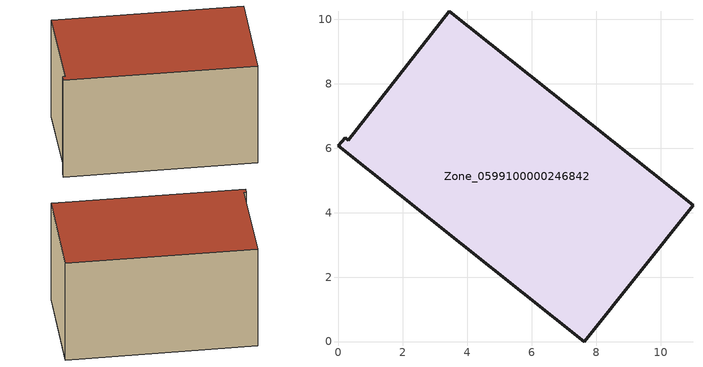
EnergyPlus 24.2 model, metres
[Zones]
Zone_0599100000246842
 floor ground (C_G): 0,6.07 0.21,6.33 0.3,6.25 3.44,10.25 11.01,4.24 7.63,0 z0.43
 wall outside (C_F): 7.63,0 11.01,4.24 3.44,10.25 0.3,6.25 0.21,6.33 0,6.07 7.63,0 z0.43:6.21
 roof outside (C_R): 0.21,6.33 0,6.07 7.63,0 11.01,4.24 3.44,10.25 0.3,6.25 z6.21
[BUILDING]
Pand.0599100000246842: North Axis=0; Terrain=City; Loads Convergence Tolerance Value=0.04; Temperature Convergence Tolerance Value=0.4; Solar Distribution=FullExterior; Maximum Number of Warmup Days=25; Minimum Number of Warmup Days=1
[Site:Location]
Rotterdam.The.Hague.AP_ZH_NLD Design_Conditions: Latitude=51.96; Longitude=4.45; Time Zone=1; Elevation=-4.5
[SITE:GROUNDTEMPERATURE:BUILDINGSURFACE]
18, 18, 18, 18, 18, 18, 18, 18, 18, 18, 18, 18
[MATERIAL] Thermal Absorptance=0.9; Solar Absorptance=0.7; Visible Absorptance=0.7
Name | Roughness | Thickness | Conductivity | Density | Specific Heat
G.TI.1992-2005 | MediumSmooth | 0.15 | 0.06 | 540 | 1210
F.TI.1992-2005 | Rough | 0.3 | 0.12 | 1920 | 840
R.TI.1992-2005 | MediumRough | 0.2 | 0.08 | 1500 | 1000
[CONSTRUCTION]
C_G: G.TI.1992-2005
C_F: F.TI.1992-2005
C_R: R.TI.1992-2005
[ZONE]
Zone_0599100000246842: Type=1; Multiplier=1; Ceiling Height=Autocalculate; Volume=Autocalculate; Floor Area=autocalculate; Part of Total Floor Area=Yes
[ZONEINFILTRATION:DESIGNFLOWRATE]
Infil_Zone_0599100000246842: Zone or ZoneList or Space or SpaceList=Zone_0599100000246842; Schedule=AlwaysOn; Design Flow Rate Calculation Method=Flow/Area; Flow Rate per Floor Area=0.0015; Constant Term Coefficient=1; Temperature Term Coefficient=0; Velocity Term Coefficient=0; Velocity Squared Term Coefficient=0
[HVACTEMPLATE:ZONE:IDEALLOADSAIRSYSTEM]
Zone_0599100000246842: Maximum Heating Supply Air Temperature=50; Minimum Cooling Supply Air Temperature=13; Maximum Heating Supply Air Humidity Ratio=0.0156; Minimum Cooling Supply Air Humidity Ratio=0.0077; Heating Limit=NoLimit; Cooling Limit=NoLimit; Dehumidification Control Type=ConstantSensibleHeatRatio; Cooling Sensible Heat Ratio=0.7; Dehumidification Setpoint=60; Humidification Control Type=None; Humidification Setpoint=30; Outdoor Air Method=None; Outdoor Air Flow Rate per Person=0.00944; Outdoor Air Flow Rate per Zone Floor Area=0; Outdoor Air Flow Rate per Zone=0; Demand Controlled Ventilation Type=None; Outdoor Air Economizer Type=NoEconomizer; Heat Recovery Type=None; Sensible Heat Recovery Effectiveness=0.7; Latent Heat Recovery Effectiveness=0.65
[ZONECONTROL:THERMOSTAT]
ThermostatControl_Zone_0599100000246842: Zone or ZoneList=Zone_0599100000246842; Control Type Schedule=DualSetpointControlType; Control 1=Thermostat_Zone_0599100000246842; Temperature Difference Between Cutout And Setpoint=0
[THERMOSTATSETPOINT:DUALSETPOINT]
Thermostat_Zone_0599100000246842: Heating Setpoint Temperature Schedule=HeatingSetpoint_Zone_0599100000246842; Cooling Setpoint Temperature Schedule=CoolingSetpoint_Zone_0599100000246842
[SCHEDULE:COMPACT]
HeatingSetpoint_Zone_0599100000246842: Through: 12/31, For: AllDays, Until: 24:00, 21
CoolingSetpoint_Zone_0599100000246842: Through: 12/31, For: AllDays, Until: 24:00, 24
DualSetpointControlType: Through: 12/31, For: AllDays, Until: 24:00, 4
AlwaysOn: Through: 12/31, For: AllDays, Until: 24:00, 1
